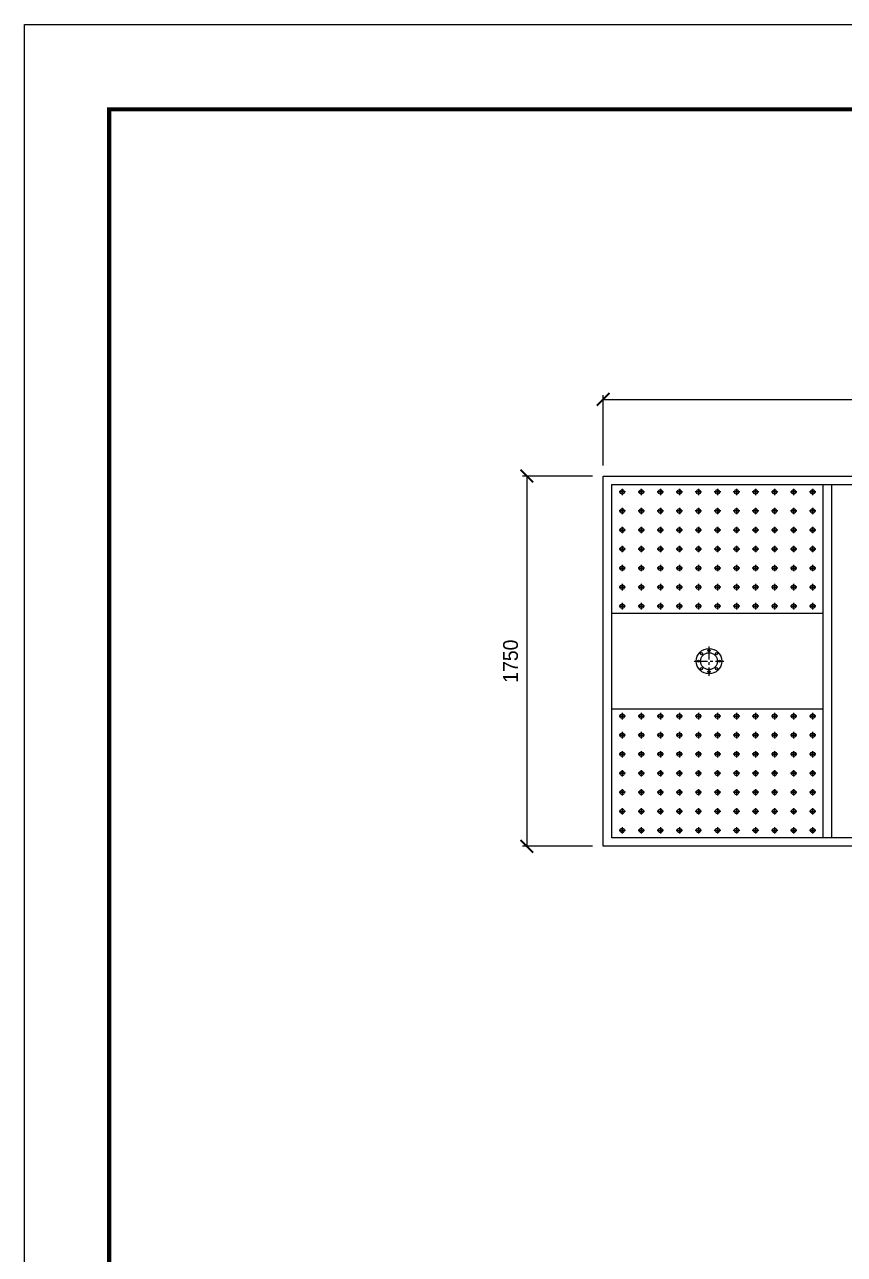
# Model space of a CAD drawing. Header units: millimetres. Extents: x 0 to 16815, y 0 to 11890.
# Drawn here: x 0 to 3875, y 6077 to 11890 of the extents above; entities that cross this region are included whole.
import ezdxf

# ---------------------------------------------------------------- set-up
doc = ezdxf.new("R2010")
doc.units = ezdxf.units.MM
doc.linetypes.add('CENTER', pattern=[2, 1.25, -0.25, 0.25, -0.25])
doc.layers.get('DEFPOINTS').update_dxf_attribs({"color": 143})
for name, color, linetype in [('CENTER', 1, 'CENTER'), ('냉각탑_dim', 1, 'Continuous'), ('냉각탑_form', 1, 'Continuous')]:
    doc.layers.add(name, color=color, linetype=linetype)
doc.styles.add('HY울릉도L', font='')
doc.styles.get('HY울릉도L').set_extended_font_data('HY울릉도L')
doc.dimstyles.new('성지DIM', dxfattribs={"dimtxt": 3.5, "dimasz": 3, "dimexe": 1, "dimexo": 2.5, "dimgap": 2, "dimtad": 1, "dimdec": 0, "dimzin": 3, "dimdsep": 46, "dimtxsty": 'HY울릉도L', "dimblk": 'ARCHTICK', "dimcen": -2, "dimclrd": 256, "dimclre": 256, "dimclrt": 7, "dimadec": 0, "dimazin": 0, "dimtfac": 1, "dimtdec": 0, "dimtofl": 0, "dimtmove": 0, "dimatfit": 3, "dimfxl": 0, "dimtolj": 1, "dimtzin": 0, "dimlwe": -1, "dimarcsym": 0})

# ---------------------------------------------------------------- blocks, each defined once
blk = doc.blocks.new('냉각탑form')
at = {"layer": 'DEFPOINTS'}
blk.add_lwpolyline([(0, 297.07), (420.1, 297.07), (420.1, 0), (0, 0)], close=True, dxfattribs=at)
at = {"layer": '냉각탑_form', "const_width": 0.5}
blk.add_lwpolyline([(10, 287.07), (10, 10), (410.1, 10), (410.1, 287.07)], close=True, dxfattribs=at)
blk = doc.blocks.new('_ArchTick')
at = {"color": 0, "linetype": 'ByBlock', "const_width": 0.15}
blk.add_lwpolyline([(-0.5, -0.5), (0.5, 0.5)], dxfattribs=at)
blk = doc.blocks.new('*D6')
at = {"layer": 'DEFPOINTS', "color": 0, "transparency": 16777216}
for p in [(6634.8, 10118.8), (2734.8, 9756.3), (6634.8, 9756.3)]:
    blk.add_point(p, dxfattribs=at)
at = {"layer": '냉각탑_dim', "transparency": 16777216}
for p, q in [((2734.8, 9806.3), (2734.8, 10138.8)), ((6634.8, 9806.3), (6634.8, 10138.8))]:
    blk.add_line(p, q, dxfattribs=at)
at = {"layer": '냉각탑_dim', "lineweight": -2, "transparency": 16777216}
blk.add_line((2734.8, 10118.8), (6634.8, 10118.8), dxfattribs=at)
at = {"layer": '냉각탑_dim', "lineweight": -2, "transparency": 16777216, "xscale": 60, "yscale": 60, "zscale": 60, "rotation": 180}
blk.add_blockref('_ArchTick', (2734.8, 10118.8), dxfattribs=at)
at = {"layer": '냉각탑_dim', "lineweight": -2, "transparency": 16777216, "xscale": 60, "yscale": 60, "zscale": 60}
blk.add_blockref('_ArchTick', (6634.8, 10118.8), dxfattribs=at)
at = {"layer": '냉각탑_dim', "color": 7, "transparency": 16777216, "insert": (4684.8, 10195.3), "char_height": 70, "attachment_point": 5, "style": 'HY울릉도L'}
blk.add_mtext('\\A1;3900', dxfattribs=at)
blk = doc.blocks.new('*D7')
at = {"layer": 'DEFPOINTS', "color": 0, "transparency": 16777216}
for p in [(2734.8, 9756.3), (2373.6, 8006.3), (2734.8, 8006.3)]:
    blk.add_point(p, dxfattribs=at)
at = {"layer": '냉각탑_dim', "transparency": 16777216}
for p, q in [((2684.8, 9756.3), (2353.6, 9756.3)), ((2684.8, 8006.3), (2353.6, 8006.3))]:
    blk.add_line(p, q, dxfattribs=at)
at = {"layer": '냉각탑_dim', "lineweight": -2, "transparency": 16777216}
blk.add_line((2373.6, 9756.3), (2373.6, 8006.3), dxfattribs=at)
at = {"layer": '냉각탑_dim', "lineweight": -2, "transparency": 16777216, "xscale": 60, "yscale": 60, "zscale": 60}
for p, rotation in [((2373.6, 9756.3), 90), ((2373.6, 8006.3), 270)]:
    blk.add_blockref('_ArchTick', p, dxfattribs=dict(at, rotation=rotation))
at = {"layer": '냉각탑_dim', "color": 7, "transparency": 16777216, "insert": (2297.1, 8881.3), "char_height": 70, "attachment_point": 5, "rotation": 90, "style": 'HY울릉도L'}
blk.add_mtext('\\A1;1750', dxfattribs=at)
blk = doc.blocks.new('A$C25DC44F1')
at = {"color": 3}
for p, q in [((1040, 40), (1040, 1710)), ((1080, 40), (1080, 1710)), ((1040, 1100), (40, 1100)), ((40, 650), (1040, 650))]:
    blk.add_line(p, q, dxfattribs=at)
for points in [[(0, 0), (0, 1750), (3900, 1750), (3900, 0)], [(40, 40), (40, 1710), (3860, 1710), (3860, 40)]]:
    blk.add_lwpolyline(points, close=True, dxfattribs=at)
for centre in [(90, 1675), (180, 1675), (270, 1675), (360, 1675), (450, 1675), (540, 1675), (630, 1675), (720, 1675), (810, 1675), (900, 1675), (990, 1675), (90, 1585), (180, 1585), (270, 1585), (360, 1585), (450, 1585), (540, 1585), (630, 1585), (720, 1585), (810, 1585), (900, 1585), (990, 1585), (90, 1495), (180, 1495), (270, 1495), (360, 1495), (450, 1495), (540, 1495), (630, 1495), (720, 1495), (810, 1495), (900, 1495), (990, 1495), (90, 1405), (180, 1405), (270, 1405), (360, 1405), (450, 1405), (540, 1405), (630, 1405), (720, 1405), (810, 1405), (900, 1405), (990, 1405), (90, 1315), (180, 1315), (270, 1315), (360, 1315), (450, 1315), (540, 1315), (630, 1315), (720, 1315), (810, 1315), (900, 1315), (990, 1315), (90, 1225), (180, 1225), (270, 1225), (360, 1225), (450, 1225), (540, 1225), (630, 1225), (720, 1225), (810, 1225), (900, 1225), (990, 1225), (90, 1135), (180, 1135), (270, 1135), (360, 1135), (450, 1135), (540, 1135), (630, 1135), (720, 1135), (810, 1135), (900, 1135), (990, 1135), (90, 615), (180, 615), (270, 615), (360, 615), (450, 615), (540, 615), (630, 615), (720, 615), (810, 615), (900, 615), (990, 615), (90, 525), (180, 525), (270, 525), (360, 525), (450, 525), (540, 525), (630, 525), (720, 525), (810, 525), (900, 525), (990, 525), (90, 435), (180, 435), (270, 435), (360, 435), (450, 435), (540, 435), (630, 435), (720, 435), (810, 435), (900, 435), (990, 435), (90, 345), (180, 345), (270, 345), (360, 345), (450, 345), (540, 345), (630, 345), (720, 345), (810, 345), (900, 345), (990, 345), (90, 255), (180, 255), (270, 255), (360, 255), (450, 255), (540, 255), (630, 255), (720, 255), (810, 255), (900, 255), (990, 255), (90, 165), (180, 165), (270, 165), (360, 165), (450, 165), (540, 165), (630, 165), (720, 165), (810, 165), (900, 165), (990, 165), (90, 75), (180, 75), (270, 75), (360, 75), (450, 75), (540, 75), (630, 75), (720, 75), (810, 75), (900, 75), (990, 75)]:
    blk.add_circle(centre, 10.6)
for centre, radius in [((500, 875), 60), ((450, 875), 5), ((464.6, 910.4), 5), ((500, 875), 40), ((500, 925), 5), ((535.4, 910.4), 5), ((550, 875), 5), ((464.6, 839.6), 5), ((500, 825), 5), ((535.4, 839.6), 5)]:
    blk.add_circle(centre, radius, dxfattribs=at)
at = {"layer": 'CENTER', "linetype": 'CENTER', "ltscale": 50}
for p, q in [((90, 1690.3), (90, 1659.7)), ((90, 1686.8), (90, 1663.2)), ((180, 1690.3), (180, 1659.7)), ((180, 1686.8), (180, 1663.2)), ((270, 1690.3), (270, 1659.7)), ((270, 1686.8), (270, 1663.2)), ((360, 1690.3), (360, 1659.7)), ((360, 1686.8), (360, 1663.2)), ((450, 1690.3), (450, 1659.7)), ((450, 1686.8), (450, 1663.2)), ((540, 1690.3), (540, 1659.7)), ((540, 1686.8), (540, 1663.2)), ((630, 1690.3), (630, 1659.7)), ((630, 1686.8), (630, 1663.2)), ((720, 1690.3), (720, 1659.7)), ((720, 1686.8), (720, 1663.2)), ((810, 1690.3), (810, 1659.7)), ((810, 1686.8), (810, 1663.2)), ((900, 1690.3), (900, 1659.7)), ((900, 1686.8), (900, 1663.2)), ((990, 1690.3), (990, 1659.7)), ((990, 1686.8), (990, 1663.2)), ((105.3, 1675), (74.7, 1675)), ((78.2, 1675), (101.8, 1675)), ((101.8, 1675), (78.2, 1675)), ((78.2, 1675), (101.8, 1675)), ((195.3, 1675), (164.7, 1675)), ((168.2, 1675), (191.8, 1675)), ((191.8, 1675), (168.2, 1675)), ((168.2, 1675), (191.8, 1675)), ((285.3, 1675), (254.7, 1675)), ((258.2, 1675), (281.8, 1675)), ((281.8, 1675), (258.2, 1675)), ((258.2, 1675), (281.8, 1675)), ((375.3, 1675), (344.7, 1675)), ((348.2, 1675), (371.8, 1675)), ((371.8, 1675), (348.2, 1675)), ((348.2, 1675), (371.8, 1675)), ((465.3, 1675), (434.7, 1675)), ((438.2, 1675), (461.8, 1675)), ((461.8, 1675), (438.2, 1675)), ((438.2, 1675), (461.8, 1675)), ((555.3, 1675), (524.7, 1675)), ((528.2, 1675), (551.8, 1675)), ((551.8, 1675), (528.2, 1675)), ((528.2, 1675), (551.8, 1675)), ((645.3, 1675), (614.7, 1675)), ((618.2, 1675), (641.8, 1675)), ((641.8, 1675), (618.2, 1675)), ((618.2, 1675), (641.8, 1675)), ((735.3, 1675), (704.7, 1675)), ((708.2, 1675), (731.8, 1675)), ((731.8, 1675), (708.2, 1675)), ((708.2, 1675), (731.8, 1675)), ((825.3, 1675), (794.7, 1675)), ((798.2, 1675), (821.8, 1675)), ((821.8, 1675), (798.2, 1675)), ((798.2, 1675), (821.8, 1675)), ((915.3, 1675), (884.7, 1675)), ((888.2, 1675), (911.8, 1675)), ((911.8, 1675), (888.2, 1675)), ((888.2, 1675), (911.8, 1675)), ((1005.3, 1675), (974.7, 1675)), ((978.2, 1675), (1001.8, 1675)), ((1001.8, 1675), (978.2, 1675)), ((978.2, 1675), (1001.8, 1675)), ((105.3, 1585), (74.7, 1585)), ((78.2, 1585), (101.8, 1585)), ((101.8, 1585), (78.2, 1585)), ((78.2, 1585), (101.8, 1585)), ((90, 1600.3), (90, 1569.7)), ((90, 1596.8), (90, 1573.2)), ((195.3, 1585), (164.7, 1585)), ((168.2, 1585), (191.8, 1585)), ((191.8, 1585), (168.2, 1585)), ((168.2, 1585), (191.8, 1585)), ((180, 1600.3), (180, 1569.7)), ((180, 1596.8), (180, 1573.2)), ((285.3, 1585), (254.7, 1585)), ((258.2, 1585), (281.8, 1585)), ((281.8, 1585), (258.2, 1585)), ((258.2, 1585), (281.8, 1585)), ((270, 1600.3), (270, 1569.7)), ((270, 1596.8), (270, 1573.2)), ((375.3, 1585), (344.7, 1585)), ((348.2, 1585), (371.8, 1585)), ((371.8, 1585), (348.2, 1585)), ((348.2, 1585), (371.8, 1585)), ((360, 1600.3), (360, 1569.7)), ((360, 1596.8), (360, 1573.2)), ((465.3, 1585), (434.7, 1585)), ((438.2, 1585), (461.8, 1585)), ((461.8, 1585), (438.2, 1585)), ((438.2, 1585), (461.8, 1585)), ((450, 1600.3), (450, 1569.7)), ((450, 1596.8), (450, 1573.2)), ((555.3, 1585), (524.7, 1585)), ((528.2, 1585), (551.8, 1585)), ((551.8, 1585), (528.2, 1585)), ((528.2, 1585), (551.8, 1585)), ((540, 1600.3), (540, 1569.7)), ((540, 1596.8), (540, 1573.2)), ((645.3, 1585), (614.7, 1585)), ((618.2, 1585), (641.8, 1585)), ((641.8, 1585), (618.2, 1585)), ((618.2, 1585), (641.8, 1585)), ((630, 1600.3), (630, 1569.7)), ((630, 1596.8), (630, 1573.2)), ((735.3, 1585), (704.7, 1585)), ((708.2, 1585), (731.8, 1585)), ((731.8, 1585), (708.2, 1585)), ((708.2, 1585), (731.8, 1585)), ((720, 1600.3), (720, 1569.7)), ((720, 1596.8), (720, 1573.2)), ((825.3, 1585), (794.7, 1585)), ((798.2, 1585), (821.8, 1585)), ((821.8, 1585), (798.2, 1585)), ((798.2, 1585), (821.8, 1585)), ((810, 1600.3), (810, 1569.7)), ((810, 1596.8), (810, 1573.2)), ((915.3, 1585), (884.7, 1585)), ((888.2, 1585), (911.8, 1585)), ((911.8, 1585), (888.2, 1585)), ((888.2, 1585), (911.8, 1585)), ((900, 1600.3), (900, 1569.7)), ((900, 1596.8), (900, 1573.2)), ((1005.3, 1585), (974.7, 1585)), ((978.2, 1585), (1001.8, 1585)), ((1001.8, 1585), (978.2, 1585)), ((978.2, 1585), (1001.8, 1585)), ((990, 1600.3), (990, 1569.7)), ((990, 1596.8), (990, 1573.2)), ((105.3, 1495), (74.7, 1495)), ((78.2, 1495), (101.8, 1495)), ((101.8, 1495), (78.2, 1495)), ((78.2, 1495), (101.8, 1495)), ((90, 1510.3), (90, 1479.7)), ((90, 1506.8), (90, 1483.2)), ((195.3, 1495), (164.7, 1495)), ((168.2, 1495), (191.8, 1495)), ((191.8, 1495), (168.2, 1495)), ((168.2, 1495), (191.8, 1495)), ((180, 1510.3), (180, 1479.7)), ((180, 1506.8), (180, 1483.2)), ((285.3, 1495), (254.7, 1495)), ((258.2, 1495), (281.8, 1495)), ((281.8, 1495), (258.2, 1495)), ((258.2, 1495), (281.8, 1495)), ((270, 1510.3), (270, 1479.7)), ((270, 1506.8), (270, 1483.2)), ((375.3, 1495), (344.7, 1495)), ((348.2, 1495), (371.8, 1495)), ((371.8, 1495), (348.2, 1495)), ((348.2, 1495), (371.8, 1495)), ((360, 1510.3), (360, 1479.7)), ((360, 1506.8), (360, 1483.2)), ((465.3, 1495), (434.7, 1495)), ((438.2, 1495), (461.8, 1495)), ((461.8, 1495), (438.2, 1495)), ((438.2, 1495), (461.8, 1495)), ((450, 1510.3), (450, 1479.7)), ((450, 1506.8), (450, 1483.2)), ((555.3, 1495), (524.7, 1495)), ((528.2, 1495), (551.8, 1495)), ((551.8, 1495), (528.2, 1495)), ((528.2, 1495), (551.8, 1495)), ((540, 1510.3), (540, 1479.7)), ((540, 1506.8), (540, 1483.2)), ((645.3, 1495), (614.7, 1495)), ((618.2, 1495), (641.8, 1495)), ((641.8, 1495), (618.2, 1495)), ((618.2, 1495), (641.8, 1495)), ((630, 1510.3), (630, 1479.7)), ((630, 1506.8), (630, 1483.2)), ((735.3, 1495), (704.7, 1495)), ((708.2, 1495), (731.8, 1495)), ((731.8, 1495), (708.2, 1495)), ((708.2, 1495), (731.8, 1495)), ((720, 1510.3), (720, 1479.7)), ((720, 1506.8), (720, 1483.2)), ((825.3, 1495), (794.7, 1495)), ((798.2, 1495), (821.8, 1495)), ((821.8, 1495), (798.2, 1495)), ((798.2, 1495), (821.8, 1495)), ((810, 1510.3), (810, 1479.7)), ((810, 1506.8), (810, 1483.2)), ((915.3, 1495), (884.7, 1495)), ((888.2, 1495), (911.8, 1495)), ((911.8, 1495), (888.2, 1495)), ((888.2, 1495), (911.8, 1495)), ((900, 1510.3), (900, 1479.7)), ((900, 1506.8), (900, 1483.2)), ((1005.3, 1495), (974.7, 1495)), ((978.2, 1495), (1001.8, 1495)), ((1001.8, 1495), (978.2, 1495)), ((978.2, 1495), (1001.8, 1495)), ((990, 1510.3), (990, 1479.7)), ((990, 1506.8), (990, 1483.2)), ((105.3, 1405), (74.7, 1405)), ((78.2, 1405), (101.8, 1405)), ((101.8, 1405), (78.2, 1405)), ((78.2, 1405), (101.8, 1405)), ((90, 1420.3), (90, 1389.7)), ((90, 1416.8), (90, 1393.2)), ((195.3, 1405), (164.7, 1405)), ((168.2, 1405), (191.8, 1405)), ((191.8, 1405), (168.2, 1405)), ((168.2, 1405), (191.8, 1405)), ((180, 1420.3), (180, 1389.7)), ((180, 1416.8), (180, 1393.2)), ((285.3, 1405), (254.7, 1405)), ((258.2, 1405), (281.8, 1405)), ((281.8, 1405), (258.2, 1405)), ((258.2, 1405), (281.8, 1405)), ((270, 1420.3), (270, 1389.7)), ((270, 1416.8), (270, 1393.2)), ((375.3, 1405), (344.7, 1405)), ((348.2, 1405), (371.8, 1405)), ((371.8, 1405), (348.2, 1405)), ((348.2, 1405), (371.8, 1405)), ((360, 1420.3), (360, 1389.7)), ((360, 1416.8), (360, 1393.2)), ((465.3, 1405), (434.7, 1405)), ((438.2, 1405), (461.8, 1405)), ((461.8, 1405), (438.2, 1405)), ((438.2, 1405), (461.8, 1405)), ((450, 1420.3), (450, 1389.7)), ((450, 1416.8), (450, 1393.2)), ((555.3, 1405), (524.7, 1405)), ((528.2, 1405), (551.8, 1405)), ((551.8, 1405), (528.2, 1405)), ((528.2, 1405), (551.8, 1405)), ((540, 1420.3), (540, 1389.7)), ((540, 1416.8), (540, 1393.2)), ((645.3, 1405), (614.7, 1405)), ((618.2, 1405), (641.8, 1405)), ((641.8, 1405), (618.2, 1405)), ((618.2, 1405), (641.8, 1405)), ((630, 1420.3), (630, 1389.7)), ((630, 1416.8), (630, 1393.2)), ((735.3, 1405), (704.7, 1405)), ((708.2, 1405), (731.8, 1405)), ((731.8, 1405), (708.2, 1405)), ((708.2, 1405), (731.8, 1405)), ((720, 1420.3), (720, 1389.7)), ((720, 1416.8), (720, 1393.2)), ((825.3, 1405), (794.7, 1405)), ((798.2, 1405), (821.8, 1405)), ((821.8, 1405), (798.2, 1405)), ((798.2, 1405), (821.8, 1405)), ((810, 1420.3), (810, 1389.7)), ((810, 1416.8), (810, 1393.2)), ((915.3, 1405), (884.7, 1405)), ((888.2, 1405), (911.8, 1405)), ((911.8, 1405), (888.2, 1405)), ((888.2, 1405), (911.8, 1405)), ((900, 1420.3), (900, 1389.7)), ((900, 1416.8), (900, 1393.2)), ((1005.3, 1405), (974.7, 1405)), ((978.2, 1405), (1001.8, 1405)), ((1001.8, 1405), (978.2, 1405)), ((978.2, 1405), (1001.8, 1405)), ((990, 1420.3), (990, 1389.7)), ((990, 1416.8), (990, 1393.2)), ((105.3, 1315), (74.7, 1315)), ((78.2, 1315), (101.8, 1315)), ((101.8, 1315), (78.2, 1315)), ((78.2, 1315), (101.8, 1315)), ((90, 1330.3), (90, 1299.7)), ((90, 1326.8), (90, 1303.2)), ((195.3, 1315), (164.7, 1315)), ((168.2, 1315), (191.8, 1315)), ((191.8, 1315), (168.2, 1315)), ((168.2, 1315), (191.8, 1315)), ((180, 1330.3), (180, 1299.7)), ((180, 1326.8), (180, 1303.2)), ((285.3, 1315), (254.7, 1315)), ((258.2, 1315), (281.8, 1315)), ((281.8, 1315), (258.2, 1315)), ((258.2, 1315), (281.8, 1315)), ((270, 1330.3), (270, 1299.7)), ((270, 1326.8), (270, 1303.2)), ((375.3, 1315), (344.7, 1315)), ((348.2, 1315), (371.8, 1315)), ((371.8, 1315), (348.2, 1315)), ((348.2, 1315), (371.8, 1315)), ((360, 1330.3), (360, 1299.7)), ((360, 1326.8), (360, 1303.2)), ((465.3, 1315), (434.7, 1315)), ((438.2, 1315), (461.8, 1315)), ((461.8, 1315), (438.2, 1315)), ((438.2, 1315), (461.8, 1315)), ((450, 1330.3), (450, 1299.7)), ((450, 1326.8), (450, 1303.2)), ((555.3, 1315), (524.7, 1315)), ((528.2, 1315), (551.8, 1315)), ((551.8, 1315), (528.2, 1315)), ((528.2, 1315), (551.8, 1315)), ((540, 1330.3), (540, 1299.7)), ((540, 1326.8), (540, 1303.2)), ((645.3, 1315), (614.7, 1315)), ((618.2, 1315), (641.8, 1315)), ((641.8, 1315), (618.2, 1315)), ((618.2, 1315), (641.8, 1315)), ((630, 1330.3), (630, 1299.7)), ((630, 1326.8), (630, 1303.2)), ((735.3, 1315), (704.7, 1315)), ((708.2, 1315), (731.8, 1315)), ((731.8, 1315), (708.2, 1315)), ((708.2, 1315), (731.8, 1315)), ((720, 1330.3), (720, 1299.7)), ((720, 1326.8), (720, 1303.2)), ((825.3, 1315), (794.7, 1315)), ((798.2, 1315), (821.8, 1315)), ((821.8, 1315), (798.2, 1315)), ((798.2, 1315), (821.8, 1315)), ((810, 1330.3), (810, 1299.7)), ((810, 1326.8), (810, 1303.2)), ((915.3, 1315), (884.7, 1315)), ((888.2, 1315), (911.8, 1315)), ((911.8, 1315), (888.2, 1315)), ((888.2, 1315), (911.8, 1315)), ((900, 1330.3), (900, 1299.7)), ((900, 1326.8), (900, 1303.2)), ((1005.3, 1315), (974.7, 1315)), ((978.2, 1315), (1001.8, 1315)), ((1001.8, 1315), (978.2, 1315)), ((978.2, 1315), (1001.8, 1315)), ((990, 1330.3), (990, 1299.7)), ((990, 1326.8), (990, 1303.2)), ((105.3, 1225), (74.7, 1225)), ((78.2, 1225), (101.8, 1225)), ((101.8, 1225), (78.2, 1225)), ((78.2, 1225), (101.8, 1225)), ((90, 1240.3), (90, 1209.7)), ((90, 1236.8), (90, 1213.2)), ((195.3, 1225), (164.7, 1225)), ((168.2, 1225), (191.8, 1225)), ((191.8, 1225), (168.2, 1225)), ((168.2, 1225), (191.8, 1225)), ((180, 1240.3), (180, 1209.7)), ((180, 1236.8), (180, 1213.2)), ((285.3, 1225), (254.7, 1225)), ((258.2, 1225), (281.8, 1225)), ((281.8, 1225), (258.2, 1225)), ((258.2, 1225), (281.8, 1225)), ((270, 1240.3), (270, 1209.7)), ((270, 1236.8), (270, 1213.2)), ((375.3, 1225), (344.7, 1225)), ((348.2, 1225), (371.8, 1225)), ((371.8, 1225), (348.2, 1225)), ((348.2, 1225), (371.8, 1225)), ((360, 1240.3), (360, 1209.7)), ((360, 1236.8), (360, 1213.2)), ((465.3, 1225), (434.7, 1225)), ((438.2, 1225), (461.8, 1225)), ((461.8, 1225), (438.2, 1225)), ((438.2, 1225), (461.8, 1225)), ((450, 1240.3), (450, 1209.7)), ((450, 1236.8), (450, 1213.2)), ((555.3, 1225), (524.7, 1225)), ((528.2, 1225), (551.8, 1225)), ((551.8, 1225), (528.2, 1225)), ((528.2, 1225), (551.8, 1225)), ((540, 1240.3), (540, 1209.7)), ((540, 1236.8), (540, 1213.2)), ((645.3, 1225), (614.7, 1225)), ((618.2, 1225), (641.8, 1225)), ((641.8, 1225), (618.2, 1225)), ((618.2, 1225), (641.8, 1225)), ((630, 1240.3), (630, 1209.7)), ((630, 1236.8), (630, 1213.2)), ((735.3, 1225), (704.7, 1225)), ((708.2, 1225), (731.8, 1225)), ((731.8, 1225), (708.2, 1225)), ((708.2, 1225), (731.8, 1225)), ((720, 1240.3), (720, 1209.7)), ((720, 1236.8), (720, 1213.2)), ((825.3, 1225), (794.7, 1225)), ((798.2, 1225), (821.8, 1225)), ((821.8, 1225), (798.2, 1225)), ((798.2, 1225), (821.8, 1225)), ((810, 1240.3), (810, 1209.7)), ((810, 1236.8), (810, 1213.2)), ((915.3, 1225), (884.7, 1225)), ((888.2, 1225), (911.8, 1225)), ((911.8, 1225), (888.2, 1225)), ((888.2, 1225), (911.8, 1225)), ((900, 1240.3), (900, 1209.7)), ((900, 1236.8), (900, 1213.2)), ((1005.3, 1225), (974.7, 1225)), ((978.2, 1225), (1001.8, 1225)), ((1001.8, 1225), (978.2, 1225)), ((978.2, 1225), (1001.8, 1225)), ((990, 1240.3), (990, 1209.7)), ((990, 1236.8), (990, 1213.2)), ((105.3, 1135), (74.7, 1135)), ((78.2, 1135), (101.8, 1135)), ((101.8, 1135), (78.2, 1135)), ((78.2, 1135), (101.8, 1135)), ((90, 1150.3), (90, 1119.7)), ((90, 1146.8), (90, 1123.2)), ((195.3, 1135), (164.7, 1135)), ((168.2, 1135), (191.8, 1135)), ((191.8, 1135), (168.2, 1135)), ((168.2, 1135), (191.8, 1135)), ((180, 1150.3), (180, 1119.7)), ((180, 1146.8), (180, 1123.2)), ((285.3, 1135), (254.7, 1135)), ((258.2, 1135), (281.8, 1135)), ((281.8, 1135), (258.2, 1135)), ((258.2, 1135), (281.8, 1135)), ((270, 1150.3), (270, 1119.7)), ((270, 1146.8), (270, 1123.2)), ((375.3, 1135), (344.7, 1135)), ((348.2, 1135), (371.8, 1135)), ((371.8, 1135), (348.2, 1135)), ((348.2, 1135), (371.8, 1135)), ((360, 1150.3), (360, 1119.7)), ((360, 1146.8), (360, 1123.2)), ((465.3, 1135), (434.7, 1135)), ((438.2, 1135), (461.8, 1135)), ((461.8, 1135), (438.2, 1135)), ((438.2, 1135), (461.8, 1135)), ((450, 1150.3), (450, 1119.7)), ((450, 1146.8), (450, 1123.2)), ((555.3, 1135), (524.7, 1135)), ((528.2, 1135), (551.8, 1135)), ((551.8, 1135), (528.2, 1135)), ((528.2, 1135), (551.8, 1135)), ((540, 1150.3), (540, 1119.7)), ((540, 1146.8), (540, 1123.2)), ((645.3, 1135), (614.7, 1135)), ((618.2, 1135), (641.8, 1135)), ((641.8, 1135), (618.2, 1135)), ((618.2, 1135), (641.8, 1135)), ((630, 1150.3), (630, 1119.7)), ((630, 1146.8), (630, 1123.2)), ((735.3, 1135), (704.7, 1135)), ((708.2, 1135), (731.8, 1135)), ((731.8, 1135), (708.2, 1135)), ((708.2, 1135), (731.8, 1135)), ((720, 1150.3), (720, 1119.7)), ((720, 1146.8), (720, 1123.2)), ((825.3, 1135), (794.7, 1135)), ((798.2, 1135), (821.8, 1135)), ((821.8, 1135), (798.2, 1135)), ((798.2, 1135), (821.8, 1135)), ((810, 1150.3), (810, 1119.7)), ((810, 1146.8), (810, 1123.2)), ((915.3, 1135), (884.7, 1135)), ((888.2, 1135), (911.8, 1135)), ((911.8, 1135), (888.2, 1135)), ((888.2, 1135), (911.8, 1135)), ((900, 1150.3), (900, 1119.7)), ((900, 1146.8), (900, 1123.2)), ((1005.3, 1135), (974.7, 1135)), ((978.2, 1135), (1001.8, 1135)), ((1001.8, 1135), (978.2, 1135)), ((978.2, 1135), (1001.8, 1135)), ((990, 1150.3), (990, 1119.7)), ((990, 1146.8), (990, 1123.2)), ((500, 945), (500, 805)), ((430, 875), (570, 875)), ((105.3, 615), (74.7, 615)), ((78.2, 615), (101.8, 615)), ((101.8, 615), (78.2, 615)), ((78.2, 615), (101.8, 615)), ((90, 630.3), (90, 599.7)), ((90, 626.8), (90, 603.2)), ((195.3, 615), (164.7, 615)), ((168.2, 615), (191.8, 615)), ((191.8, 615), (168.2, 615)), ((168.2, 615), (191.8, 615)), ((180, 630.3), (180, 599.7)), ((180, 626.8), (180, 603.2)), ((285.3, 615), (254.7, 615)), ((258.2, 615), (281.8, 615)), ((281.8, 615), (258.2, 615)), ((258.2, 615), (281.8, 615)), ((270, 630.3), (270, 599.7)), ((270, 626.8), (270, 603.2)), ((375.3, 615), (344.7, 615)), ((348.2, 615), (371.8, 615)), ((371.8, 615), (348.2, 615)), ((348.2, 615), (371.8, 615)), ((360, 630.3), (360, 599.7)), ((360, 626.8), (360, 603.2)), ((465.3, 615), (434.7, 615)), ((438.2, 615), (461.8, 615)), ((461.8, 615), (438.2, 615)), ((438.2, 615), (461.8, 615)), ((450, 630.3), (450, 599.7)), ((450, 626.8), (450, 603.2)), ((555.3, 615), (524.7, 615)), ((528.2, 615), (551.8, 615)), ((551.8, 615), (528.2, 615)), ((528.2, 615), (551.8, 615)), ((540, 630.3), (540, 599.7)), ((540, 626.8), (540, 603.2)), ((645.3, 615), (614.7, 615)), ((618.2, 615), (641.8, 615)), ((641.8, 615), (618.2, 615)), ((618.2, 615), (641.8, 615)), ((630, 630.3), (630, 599.7)), ((630, 626.8), (630, 603.2)), ((735.3, 615), (704.7, 615)), ((708.2, 615), (731.8, 615)), ((731.8, 615), (708.2, 615)), ((708.2, 615), (731.8, 615)), ((720, 630.3), (720, 599.7)), ((720, 626.8), (720, 603.2)), ((825.3, 615), (794.7, 615)), ((798.2, 615), (821.8, 615)), ((821.8, 615), (798.2, 615)), ((798.2, 615), (821.8, 615)), ((810, 630.3), (810, 599.7)), ((810, 626.8), (810, 603.2)), ((915.3, 615), (884.7, 615)), ((888.2, 615), (911.8, 615)), ((911.8, 615), (888.2, 615)), ((888.2, 615), (911.8, 615)), ((900, 630.3), (900, 599.7)), ((900, 626.8), (900, 603.2)), ((1005.3, 615), (974.7, 615)), ((978.2, 615), (1001.8, 615)), ((1001.8, 615), (978.2, 615)), ((978.2, 615), (1001.8, 615)), ((990, 630.3), (990, 599.7)), ((990, 626.8), (990, 603.2)), ((105.3, 525), (74.7, 525)), ((78.2, 525), (101.8, 525)), ((101.8, 525), (78.2, 525)), ((78.2, 525), (101.8, 525)), ((90, 540.3), (90, 509.7)), ((90, 536.8), (90, 513.2)), ((195.3, 525), (164.7, 525)), ((168.2, 525), (191.8, 525)), ((191.8, 525), (168.2, 525)), ((168.2, 525), (191.8, 525)), ((180, 540.3), (180, 509.7)), ((180, 536.8), (180, 513.2)), ((285.3, 525), (254.7, 525)), ((258.2, 525), (281.8, 525)), ((281.8, 525), (258.2, 525)), ((258.2, 525), (281.8, 525)), ((270, 540.3), (270, 509.7)), ((270, 536.8), (270, 513.2)), ((375.3, 525), (344.7, 525)), ((348.2, 525), (371.8, 525)), ((371.8, 525), (348.2, 525)), ((348.2, 525), (371.8, 525)), ((360, 540.3), (360, 509.7)), ((360, 536.8), (360, 513.2)), ((465.3, 525), (434.7, 525)), ((438.2, 525), (461.8, 525)), ((461.8, 525), (438.2, 525)), ((438.2, 525), (461.8, 525)), ((450, 540.3), (450, 509.7)), ((450, 536.8), (450, 513.2)), ((555.3, 525), (524.7, 525)), ((528.2, 525), (551.8, 525)), ((551.8, 525), (528.2, 525)), ((528.2, 525), (551.8, 525)), ((540, 540.3), (540, 509.7)), ((540, 536.8), (540, 513.2)), ((645.3, 525), (614.7, 525)), ((618.2, 525), (641.8, 525)), ((641.8, 525), (618.2, 525)), ((618.2, 525), (641.8, 525)), ((630, 540.3), (630, 509.7)), ((630, 536.8), (630, 513.2)), ((735.3, 525), (704.7, 525)), ((708.2, 525), (731.8, 525)), ((731.8, 525), (708.2, 525)), ((708.2, 525), (731.8, 525)), ((720, 540.3), (720, 509.7)), ((720, 536.8), (720, 513.2)), ((825.3, 525), (794.7, 525)), ((798.2, 525), (821.8, 525)), ((821.8, 525), (798.2, 525)), ((798.2, 525), (821.8, 525)), ((810, 540.3), (810, 509.7)), ((810, 536.8), (810, 513.2)), ((915.3, 525), (884.7, 525)), ((888.2, 525), (911.8, 525)), ((911.8, 525), (888.2, 525)), ((888.2, 525), (911.8, 525)), ((900, 540.3), (900, 509.7)), ((900, 536.8), (900, 513.2)), ((1005.3, 525), (974.7, 525)), ((978.2, 525), (1001.8, 525)), ((1001.8, 525), (978.2, 525)), ((978.2, 525), (1001.8, 525)), ((990, 540.3), (990, 509.7)), ((990, 536.8), (990, 513.2)), ((105.3, 435), (74.7, 435)), ((78.2, 435), (101.8, 435)), ((101.8, 435), (78.2, 435)), ((78.2, 435), (101.8, 435)), ((90, 450.3), (90, 419.7)), ((90, 446.8), (90, 423.2)), ((195.3, 435), (164.7, 435)), ((168.2, 435), (191.8, 435)), ((191.8, 435), (168.2, 435)), ((168.2, 435), (191.8, 435)), ((180, 450.3), (180, 419.7)), ((180, 446.8), (180, 423.2)), ((285.3, 435), (254.7, 435)), ((258.2, 435), (281.8, 435)), ((281.8, 435), (258.2, 435)), ((258.2, 435), (281.8, 435)), ((270, 450.3), (270, 419.7)), ((270, 446.8), (270, 423.2)), ((375.3, 435), (344.7, 435)), ((348.2, 435), (371.8, 435)), ((371.8, 435), (348.2, 435)), ((348.2, 435), (371.8, 435)), ((360, 450.3), (360, 419.7)), ((360, 446.8), (360, 423.2)), ((465.3, 435), (434.7, 435)), ((438.2, 435), (461.8, 435)), ((461.8, 435), (438.2, 435)), ((438.2, 435), (461.8, 435)), ((450, 450.3), (450, 419.7)), ((450, 446.8), (450, 423.2)), ((555.3, 435), (524.7, 435)), ((528.2, 435), (551.8, 435)), ((551.8, 435), (528.2, 435)), ((528.2, 435), (551.8, 435)), ((540, 450.3), (540, 419.7)), ((540, 446.8), (540, 423.2)), ((645.3, 435), (614.7, 435)), ((618.2, 435), (641.8, 435)), ((641.8, 435), (618.2, 435)), ((618.2, 435), (641.8, 435)), ((630, 450.3), (630, 419.7)), ((630, 446.8), (630, 423.2)), ((735.3, 435), (704.7, 435)), ((708.2, 435), (731.8, 435)), ((731.8, 435), (708.2, 435)), ((708.2, 435), (731.8, 435)), ((720, 450.3), (720, 419.7)), ((720, 446.8), (720, 423.2)), ((825.3, 435), (794.7, 435)), ((798.2, 435), (821.8, 435)), ((821.8, 435), (798.2, 435)), ((798.2, 435), (821.8, 435)), ((810, 450.3), (810, 419.7)), ((810, 446.8), (810, 423.2)), ((915.3, 435), (884.7, 435)), ((888.2, 435), (911.8, 435)), ((911.8, 435), (888.2, 435)), ((888.2, 435), (911.8, 435)), ((900, 450.3), (900, 419.7)), ((900, 446.8), (900, 423.2)), ((1005.3, 435), (974.7, 435)), ((978.2, 435), (1001.8, 435)), ((1001.8, 435), (978.2, 435)), ((978.2, 435), (1001.8, 435)), ((990, 450.3), (990, 419.7)), ((990, 446.8), (990, 423.2)), ((90, 360.3), (90, 329.7)), ((90, 356.8), (90, 333.2)), ((180, 360.3), (180, 329.7)), ((180, 356.8), (180, 333.2)), ((270, 360.3), (270, 329.7)), ((270, 356.8), (270, 333.2)), ((360, 360.3), (360, 329.7)), ((360, 356.8), (360, 333.2)), ((450, 360.3), (450, 329.7)), ((450, 356.8), (450, 333.2)), ((540, 360.3), (540, 329.7)), ((540, 356.8), (540, 333.2)), ((630, 360.3), (630, 329.7)), ((630, 356.8), (630, 333.2)), ((720, 360.3), (720, 329.7)), ((720, 356.8), (720, 333.2)), ((810, 360.3), (810, 329.7)), ((810, 356.8), (810, 333.2)), ((900, 360.3), (900, 329.7)), ((900, 356.8), (900, 333.2)), ((990, 360.3), (990, 329.7)), ((990, 356.8), (990, 333.2)), ((105.3, 345), (74.7, 345)), ((78.2, 345), (101.8, 345)), ((101.8, 345), (78.2, 345)), ((78.2, 345), (101.8, 345)), ((195.3, 345), (164.7, 345)), ((168.2, 345), (191.8, 345)), ((191.8, 345), (168.2, 345)), ((168.2, 345), (191.8, 345)), ((285.3, 345), (254.7, 345)), ((258.2, 345), (281.8, 345)), ((281.8, 345), (258.2, 345)), ((258.2, 345), (281.8, 345)), ((375.3, 345), (344.7, 345)), ((348.2, 345), (371.8, 345)), ((371.8, 345), (348.2, 345)), ((348.2, 345), (371.8, 345)), ((465.3, 345), (434.7, 345)), ((438.2, 345), (461.8, 345)), ((461.8, 345), (438.2, 345)), ((438.2, 345), (461.8, 345)), ((555.3, 345), (524.7, 345)), ((528.2, 345), (551.8, 345)), ((551.8, 345), (528.2, 345)), ((528.2, 345), (551.8, 345)), ((645.3, 345), (614.7, 345)), ((618.2, 345), (641.8, 345)), ((641.8, 345), (618.2, 345)), ((618.2, 345), (641.8, 345)), ((735.3, 345), (704.7, 345)), ((708.2, 345), (731.8, 345)), ((731.8, 345), (708.2, 345)), ((708.2, 345), (731.8, 345)), ((825.3, 345), (794.7, 345)), ((798.2, 345), (821.8, 345)), ((821.8, 345), (798.2, 345)), ((798.2, 345), (821.8, 345)), ((915.3, 345), (884.7, 345)), ((888.2, 345), (911.8, 345)), ((911.8, 345), (888.2, 345)), ((888.2, 345), (911.8, 345)), ((1005.3, 345), (974.7, 345)), ((978.2, 345), (1001.8, 345)), ((1001.8, 345), (978.2, 345)), ((978.2, 345), (1001.8, 345)), ((105.3, 255), (74.7, 255)), ((78.2, 255), (101.8, 255)), ((101.8, 255), (78.2, 255)), ((78.2, 255), (101.8, 255)), ((90, 270.3), (90, 239.7)), ((90, 266.8), (90, 243.2)), ((195.3, 255), (164.7, 255)), ((168.2, 255), (191.8, 255)), ((191.8, 255), (168.2, 255)), ((168.2, 255), (191.8, 255)), ((180, 270.3), (180, 239.7)), ((180, 266.8), (180, 243.2)), ((285.3, 255), (254.7, 255)), ((258.2, 255), (281.8, 255)), ((281.8, 255), (258.2, 255)), ((258.2, 255), (281.8, 255)), ((270, 270.3), (270, 239.7)), ((270, 266.8), (270, 243.2)), ((375.3, 255), (344.7, 255)), ((348.2, 255), (371.8, 255)), ((371.8, 255), (348.2, 255)), ((348.2, 255), (371.8, 255)), ((360, 270.3), (360, 239.7)), ((360, 266.8), (360, 243.2)), ((465.3, 255), (434.7, 255)), ((438.2, 255), (461.8, 255)), ((461.8, 255), (438.2, 255)), ((438.2, 255), (461.8, 255)), ((450, 270.3), (450, 239.7)), ((450, 266.8), (450, 243.2)), ((555.3, 255), (524.7, 255)), ((528.2, 255), (551.8, 255)), ((551.8, 255), (528.2, 255)), ((528.2, 255), (551.8, 255)), ((540, 270.3), (540, 239.7)), ((540, 266.8), (540, 243.2)), ((645.3, 255), (614.7, 255)), ((618.2, 255), (641.8, 255)), ((641.8, 255), (618.2, 255)), ((618.2, 255), (641.8, 255)), ((630, 270.3), (630, 239.7)), ((630, 266.8), (630, 243.2)), ((735.3, 255), (704.7, 255)), ((708.2, 255), (731.8, 255)), ((731.8, 255), (708.2, 255)), ((708.2, 255), (731.8, 255)), ((720, 270.3), (720, 239.7)), ((720, 266.8), (720, 243.2)), ((825.3, 255), (794.7, 255)), ((798.2, 255), (821.8, 255)), ((821.8, 255), (798.2, 255)), ((798.2, 255), (821.8, 255)), ((810, 270.3), (810, 239.7)), ((810, 266.8), (810, 243.2)), ((915.3, 255), (884.7, 255)), ((888.2, 255), (911.8, 255)), ((911.8, 255), (888.2, 255)), ((888.2, 255), (911.8, 255)), ((900, 270.3), (900, 239.7)), ((900, 266.8), (900, 243.2)), ((1005.3, 255), (974.7, 255)), ((978.2, 255), (1001.8, 255)), ((1001.8, 255), (978.2, 255)), ((978.2, 255), (1001.8, 255)), ((990, 270.3), (990, 239.7)), ((990, 266.8), (990, 243.2)), ((90, 180.3), (90, 149.7)), ((90, 176.8), (90, 153.2)), ((180, 180.3), (180, 149.7)), ((180, 176.8), (180, 153.2)), ((270, 180.3), (270, 149.7)), ((270, 176.8), (270, 153.2)), ((360, 180.3), (360, 149.7)), ((360, 176.8), (360, 153.2)), ((450, 180.3), (450, 149.7)), ((450, 176.8), (450, 153.2)), ((540, 180.3), (540, 149.7)), ((540, 176.8), (540, 153.2)), ((630, 180.3), (630, 149.7)), ((630, 176.8), (630, 153.2)), ((720, 180.3), (720, 149.7)), ((720, 176.8), (720, 153.2)), ((810, 180.3), (810, 149.7)), ((810, 176.8), (810, 153.2)), ((900, 180.3), (900, 149.7)), ((900, 176.8), (900, 153.2)), ((990, 180.3), (990, 149.7)), ((990, 176.8), (990, 153.2)), ((105.3, 165), (74.7, 165)), ((78.2, 165), (101.8, 165)), ((101.8, 165), (78.2, 165)), ((78.2, 165), (101.8, 165)), ((195.3, 165), (164.7, 165)), ((168.2, 165), (191.8, 165)), ((191.8, 165), (168.2, 165)), ((168.2, 165), (191.8, 165)), ((285.3, 165), (254.7, 165)), ((258.2, 165), (281.8, 165)), ((281.8, 165), (258.2, 165)), ((258.2, 165), (281.8, 165)), ((375.3, 165), (344.7, 165)), ((348.2, 165), (371.8, 165)), ((371.8, 165), (348.2, 165)), ((348.2, 165), (371.8, 165)), ((465.3, 165), (434.7, 165)), ((438.2, 165), (461.8, 165)), ((461.8, 165), (438.2, 165)), ((438.2, 165), (461.8, 165)), ((555.3, 165), (524.7, 165)), ((528.2, 165), (551.8, 165)), ((551.8, 165), (528.2, 165)), ((528.2, 165), (551.8, 165)), ((645.3, 165), (614.7, 165)), ((618.2, 165), (641.8, 165)), ((641.8, 165), (618.2, 165)), ((618.2, 165), (641.8, 165)), ((735.3, 165), (704.7, 165)), ((708.2, 165), (731.8, 165)), ((731.8, 165), (708.2, 165)), ((708.2, 165), (731.8, 165)), ((825.3, 165), (794.7, 165)), ((798.2, 165), (821.8, 165)), ((821.8, 165), (798.2, 165)), ((798.2, 165), (821.8, 165)), ((915.3, 165), (884.7, 165)), ((888.2, 165), (911.8, 165)), ((911.8, 165), (888.2, 165)), ((888.2, 165), (911.8, 165)), ((1005.3, 165), (974.7, 165)), ((978.2, 165), (1001.8, 165)), ((1001.8, 165), (978.2, 165)), ((978.2, 165), (1001.8, 165)), ((105.3, 75), (74.7, 75)), ((78.2, 75), (101.8, 75)), ((101.8, 75), (78.2, 75)), ((78.2, 75), (101.8, 75)), ((90, 90.3), (90, 59.7)), ((90, 86.8), (90, 63.2)), ((195.3, 75), (164.7, 75)), ((168.2, 75), (191.8, 75)), ((191.8, 75), (168.2, 75)), ((168.2, 75), (191.8, 75)), ((180, 90.3), (180, 59.7)), ((180, 86.8), (180, 63.2)), ((285.3, 75), (254.7, 75)), ((258.2, 75), (281.8, 75)), ((281.8, 75), (258.2, 75)), ((258.2, 75), (281.8, 75)), ((270, 90.3), (270, 59.7)), ((270, 86.8), (270, 63.2)), ((375.3, 75), (344.7, 75)), ((348.2, 75), (371.8, 75)), ((371.8, 75), (348.2, 75)), ((348.2, 75), (371.8, 75)), ((360, 90.3), (360, 59.7)), ((360, 86.8), (360, 63.2)), ((465.3, 75), (434.7, 75)), ((438.2, 75), (461.8, 75)), ((461.8, 75), (438.2, 75)), ((438.2, 75), (461.8, 75)), ((450, 90.3), (450, 59.7)), ((450, 86.8), (450, 63.2)), ((555.3, 75), (524.7, 75)), ((528.2, 75), (551.8, 75)), ((551.8, 75), (528.2, 75)), ((528.2, 75), (551.8, 75)), ((540, 90.3), (540, 59.7)), ((540, 86.8), (540, 63.2)), ((645.3, 75), (614.7, 75)), ((618.2, 75), (641.8, 75)), ((641.8, 75), (618.2, 75)), ((618.2, 75), (641.8, 75)), ((630, 90.3), (630, 59.7)), ((630, 86.8), (630, 63.2)), ((735.3, 75), (704.7, 75)), ((708.2, 75), (731.8, 75)), ((731.8, 75), (708.2, 75)), ((708.2, 75), (731.8, 75)), ((720, 90.3), (720, 59.7)), ((720, 86.8), (720, 63.2)), ((825.3, 75), (794.7, 75)), ((798.2, 75), (821.8, 75)), ((821.8, 75), (798.2, 75)), ((798.2, 75), (821.8, 75)), ((810, 90.3), (810, 59.7)), ((810, 86.8), (810, 63.2)), ((915.3, 75), (884.7, 75)), ((888.2, 75), (911.8, 75)), ((911.8, 75), (888.2, 75)), ((888.2, 75), (911.8, 75)), ((900, 90.3), (900, 59.7)), ((900, 86.8), (900, 63.2)), ((1005.3, 75), (974.7, 75)), ((978.2, 75), (1001.8, 75)), ((1001.8, 75), (978.2, 75)), ((978.2, 75), (1001.8, 75)), ((990, 90.3), (990, 59.7)), ((990, 86.8), (990, 63.2))]:
    blk.add_line(p, q, dxfattribs=at)

msp = doc.modelspace()

# ---------------------------------------------------------------- block references
msp.add_blockref('A$C25DC44F1', (2734.8, 8006.3))
at = {"layer": '냉각탑_form', "xscale": 40.02539682539683, "yscale": 40.02539682539683, "zscale": 40.02539682539683}
msp.add_blockref('냉각탑form', (0, 0), dxfattribs=at)

# ---------------------------------------------------------------- dimensions: what is measured, and where the dimension line sits
at = {"layer": '냉각탑_dim'}
dim = msp.add_linear_dim(base=(6634.8, 10118.8), p1=(2734.8, 9756.3), p2=(6634.8, 9756.3), dimstyle='성지DIM', override={"dimscale": 20, "dimtmove": 2}, dxfattribs=at)
dim.commit()
dim.dimension.update_dxf_attribs({"geometry": '*D6', "text_midpoint": (4684.8, 10195.3)})
dim = msp.add_linear_dim(base=(2373.6, 8006.3), p1=(2734.8, 9756.3), p2=(2734.8, 8006.3), angle=90, dimstyle='성지DIM', override={"dimscale": 20, "dimtmove": 2}, dxfattribs=at)
dim.commit()
dim.dimension.update_dxf_attribs({"geometry": '*D7', "text_midpoint": (2297.1, 8881.3)})

doc.saveas('drawing.dxf')
